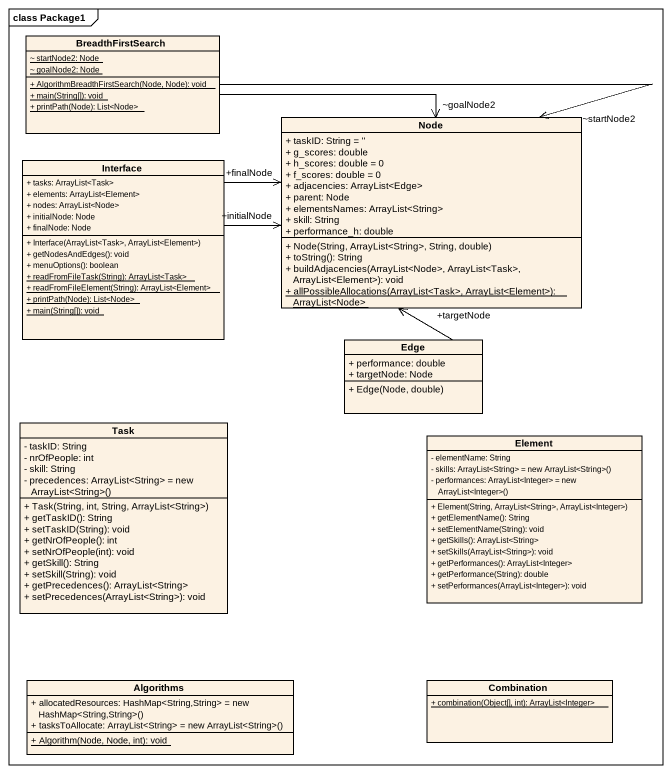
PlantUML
@startuml
mainframe class Package1
hide circle
hide empty members
skinparam classAttributeIconSize 0
class BreadthFirstSearch {
  {static} ~ startNode2: Node
  {static} ~ goalNode2: Node
  {static} + AlgorithmBreadthFirstSearch(Node, Node): void
  {static} + main(String[]): void
  {static} + printPath(Node): List<Node>
}
class "Node" as Node_ {
  + taskID: String = ''
  + g_scores: double
  + h_scores: double = 0
  + f_scores: double = 0
  + adjacencies: ArrayList<Edge>
  + parent: Node
  + elementsNames: ArrayList<String>
  + skill: String
  + performance_h: double
  + Node(String, ArrayList<String>, String, double)
  + toString(): String
  + buildAdjacencies(ArrayList<Node>, ArrayList<Task>, ArrayList<Element>): void
  {static} + allPossibleAllocations(ArrayList<Task>, ArrayList<Element>): ArrayList<Node>
}
class "Interface" as Interface_ {
  + tasks: ArrayList<Task>
  + elements: ArrayList<Element>
  + nodes: ArrayList<Node>
  + initialNode: Node
  + finalNode: Node
  + Interface(ArrayList<Task>, ArrayList<Element>)
  + getNodesAndEdges(): void
  + menuOptions(): boolean
  {static} + readFromFileTask(String): ArrayList<Task>
  {static} + readFromFileElement(String): ArrayList<Element>
  {static} + printPath(Node): List<Node>
  {static} + main(String[]): void
}
class Edge {
  + performance: double
  + targetNode: Node
  + Edge(Node, double)
}
class Task {
  - taskID: String
  - nrOfPeople: int
  - skill: String
  {field} - precedences: ArrayList<String> = new ArrayList<String>()
  + Task(String, int, String, ArrayList<String>)
  + getTaskID(): String
  + setTaskID(String): void
  + getNrOfPeople(): int
  + setNrOfPeople(int): void
  + getSkill(): String
  + setSkill(String): void
  + getPrecedences(): ArrayList<String>
  + setPrecedences(ArrayList<String>): void
}
class Element {
  - elementName: String
  {field} - skills: ArrayList<String> = new ArrayList<String>()
  {field} - performances: ArrayList<Integer> = new ArrayList<Integer>()
  + Element(String, ArrayList<String>, ArrayList<Integer>)
  + getElementName(): String
  + setElementName(String): void
  + getSkills(): ArrayList<String>
  + setSkills(ArrayList<String>): void
  + getPerformances(): ArrayList<Integer>
  + getPerformance(String): double
  + setPerformances(ArrayList<Integer>): void
}
class Algorithms {
  {field} + allocatedResources: HashMap<String,String> = new HashMap<String,String>()
  {field} + tasksToAllocate: ArrayList<String> = new ArrayList<String>()
  {static} + Algorithm(Node, Node, int): void
}
class Combination {
  {static} + combination(Object[], int): ArrayList<Integer>
}
BreadthFirstSearch -right-> "~goalNode2" Node_
BreadthFirstSearch -right-> "~startNode2" Node_
Interface_ -right-> "+finalNode" Node_
Interface_ -right-> "+initialNode" Node_
Edge -up-> "+targetNode" Node_
@enduml
